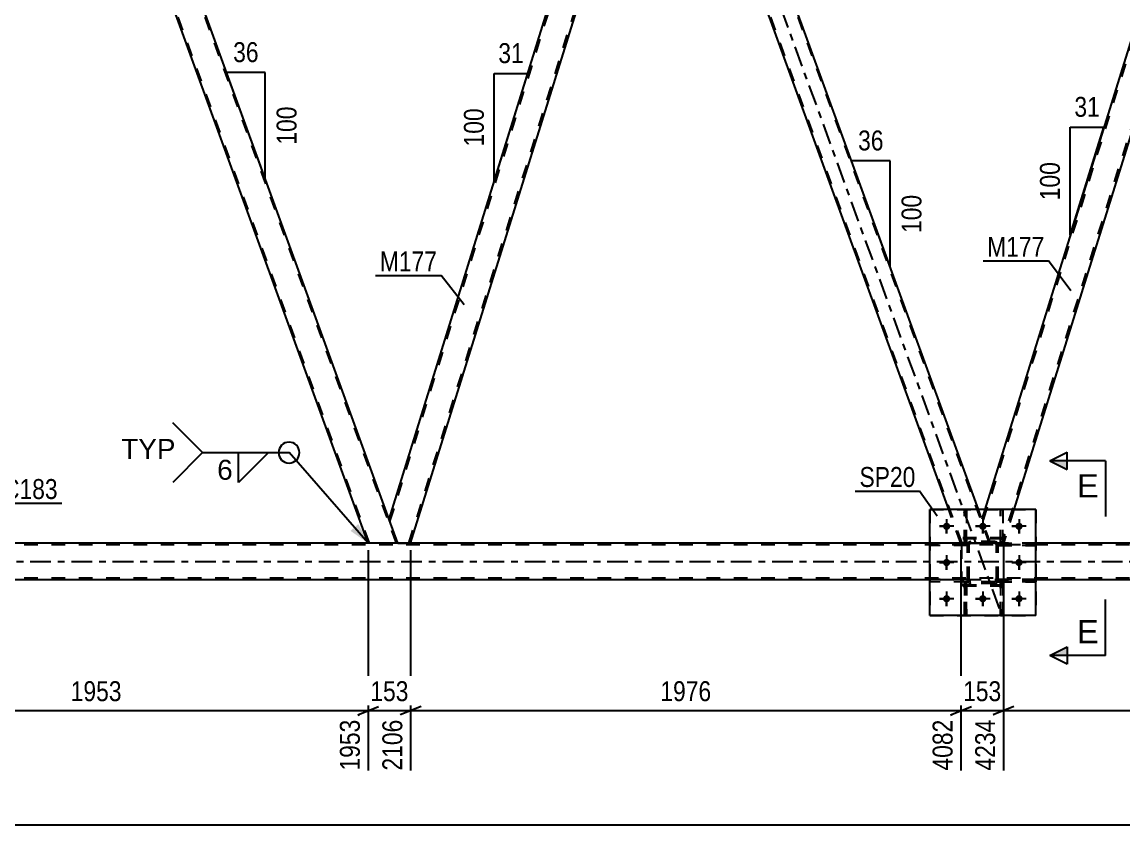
# Model space of a CAD drawing. Header units: millimetres. Extents: x -80 to 761, y -429 to 165.
# Drawn here: x 65 to 223.2, y -163.7 to -48.4 of the extents above; entities that cross this region are included whole.
import ezdxf

# ---------------------------------------------------------------- set-up
doc = ezdxf.new("R2010")
doc.units = ezdxf.units.MM
doc.linetypes.add('DXK_LINE_DOT2', pattern=[3.9198, 1.9599, -1.9599])
doc.linetypes.add('DXK_LINE_DOT3', pattern=[5.9187, 2.979, -0.9799, 0.9799, -0.9799])
doc.styles.add('Arial', font='ARIAL.TTF', dxfattribs={"height": 0.2})
doc.styles.add('Arial Narrow', font='ARIALN.TTF', dxfattribs={"height": 0.2})

# ---------------------------------------------------------------- blocks, each defined once
blk = doc.blocks.new('Part-814185468-3757 - 3674')
at = {"color": 7, "linetype": 'DXK_LINE_DOT2'}
for p, q in [((200.39, -133.6), (200.39, -128.77)), ((200.39, -128.77), (200.71, -128.77)), ((200.39, -129.37), (200.71, -129.37)), ((200.71, -128.77), (200.71, -133.6)), ((200.71, -133.6), (200.39, -133.6))]:
    blk.add_line(p, q, dxfattribs=at)
blk = doc.blocks.new('Part-814185468-3805 - 3674')
at = {"color": 2, "linetype": 'Continuous'}
for p, q in [((210.63, -118.4), (195.43, -118.4)), ((195.43, -133.6), (195.43, -118.4)), ((210.63, -133.6), (210.63, -118.4)), ((210.63, -133.6), (195.43, -133.6))]:
    blk.add_line(p, q, dxfattribs=at)
blk = doc.blocks.new('Part-814185468-3806 - 3674')
at = {"color": 7, "linetype": 'DXK_LINE_DOT2'}
for p, q in [((195.43, -118.4), (210.63, -118.4)), ((195.43, -118.4), (195.43, -133.6)), ((210.63, -118.4), (210.63, -133.6)), ((195.43, -133.6), (210.63, -133.6))]:
    blk.add_line(p, q, dxfattribs=at)
blk = doc.blocks.new('Part-814185468-3742 - 3674')
at = {"color": 7, "linetype": 'DXK_LINE_DOT2'}
for p, q in [((200.83, -123.24), (195.43, -123.24)), ((195.43, -123.56), (195.43, -123.24)), ((200.23, -123.56), (200.23, -123.24)), ((200.83, -123.24), (200.83, -123.56)), ((200.83, -123.56), (195.43, -123.56))]:
    blk.add_line(p, q, dxfattribs=at)
blk = doc.blocks.new('Part-814185468-3763 - 3674')
at = {"color": 7, "linetype": 'DXK_LINE_DOT2'}
for p, q in [((200.39, -123.25), (200.39, -118.4)), ((200.39, -118.4), (200.71, -118.4)), ((200.71, -118.4), (200.71, -123.25)), ((200.39, -122.65), (200.71, -122.65)), ((200.71, -123.25), (200.39, -123.25))]:
    blk.add_line(p, q, dxfattribs=at)
blk = doc.blocks.new('Part-814185468-3710 - 3674')
at = {"color": 7, "linetype": 'DXK_LINE_DOT2'}
for p, q in [((205.91, -128.77), (205.59, -128.77)), ((205.59, -128.77), (205.59, -133.6)), ((205.59, -129.37), (205.91, -129.37)), ((205.91, -133.6), (205.91, -128.77)), ((205.59, -133.6), (205.91, -133.6))]:
    blk.add_line(p, q, dxfattribs=at)
blk = doc.blocks.new('Part-814185468-3713 - 3674')
at = {"color": 2, "linetype": 'Continuous'}
for p, q in [((200.39, -118.4), (200.39, -118.4)), ((200.71, -118.4), (200.39, -118.4)), ((200.71, -118.4), (200.71, -118.4))]:
    blk.add_line(p, q, dxfattribs=at)
at = {"color": 7, "linetype": 'DXK_LINE_DOT2'}
for p, q in [((200.39, -123.25), (200.39, -118.4)), ((200.71, -123.25), (200.71, -118.4)), ((200.39, -122.65), (200.71, -122.65)), ((200.71, -123.25), (200.39, -123.25))]:
    blk.add_line(p, q, dxfattribs=at)
blk = doc.blocks.new('Part-814185468-3785 - 3674')
at = {"color": 7, "linetype": 'DXK_LINE_DOT2'}
for p, q in [((210.63, -128.44), (205.23, -128.44)), ((205.23, -128.44), (205.23, -128.76)), ((205.23, -128.76), (210.63, -128.76)), ((205.83, -128.76), (205.83, -128.44)), ((210.63, -128.76), (210.63, -128.44))]:
    blk.add_line(p, q, dxfattribs=at)
blk = doc.blocks.new('Part-814185468-3788 - 3674')
at = {"color": 7, "linetype": 'DXK_LINE_DOT2'}
for p, q in [((205.59, -123.25), (205.59, -118.4)), ((205.59, -118.4), (205.91, -118.4)), ((205.91, -118.4), (205.91, -123.25)), ((205.59, -122.65), (205.91, -122.65)), ((205.91, -123.25), (205.59, -123.25))]:
    blk.add_line(p, q, dxfattribs=at)
blk = doc.blocks.new('Part-814185468-3914 - 3674')
at = {"color": 2, "linetype": 'Continuous'}
for p, q in [((195.43, -123.22), (36.63, -123.22)), ((365.7, -123.22), (210.63, -123.22)), ((195.43, -128.5), (36.63, -128.5)), ((365.7, -128.5), (210.63, -128.5))]:
    blk.add_line(p, q, dxfattribs=at)
at = {"color": 7, "linetype": 'DXK_LINE_DOT2'}
for p, q in [((210.63, -123.22), (195.43, -123.22)), ((651.37, -123.46), (36.63, -123.46)), ((651.37, -128.26), (36.63, -128.26)), ((210.63, -128.5), (195.43, -128.5))]:
    blk.add_line(p, q, dxfattribs=at)
at = {"color": 7, "linetype": 'DXK_LINE_DOT3'}
blk.add_line((36.63, -125.86), (651.37, -125.86), dxfattribs=at)
blk = doc.blocks.new('Part-814185468-3729 - 3674')
at = {"color": 7, "linetype": 'DXK_LINE_DOT2'}
for p, q in [((200.83, -123.48), (200.87, -123.3)), ((200.87, -123.3), (200.83, -123.48)), ((201.09, -123.39), (201.14, -123.31)), ((201.13, -123.04), (201.31, -123)), ((201.31, -123), (201.13, -123.04)), ((201.14, -123.31), (201.22, -123.26)), ((201.22, -123.26), (201.31, -123.24)), ((204.75, -123), (201.31, -123)), ((201.31, -123.24), (204.75, -123.24)), ((204.75, -123), (204.94, -123.04)), ((204.94, -123.04), (204.75, -123)), ((204.75, -123.24), (204.85, -123.26)), ((204.85, -123.26), (204.92, -123.31)), ((204.92, -123.31), (204.98, -123.39)), ((205.2, -123.3), (205.23, -123.48)), ((205.23, -123.48), (205.2, -123.3)), ((200.83, -128.52), (200.83, -123.48)), ((201.07, -123.48), (201.09, -123.39)), ((201.07, -128.52), (201.07, -123.48)), ((204.98, -123.39), (204.99, -123.48)), ((204.99, -128.52), (204.99, -123.48)), ((205.23, -128.52), (205.23, -123.48)), ((200.87, -128.71), (200.83, -128.52)), ((200.83, -128.52), (200.87, -128.71)), ((201.09, -128.62), (201.07, -128.52)), ((201.14, -128.69), (201.09, -128.62)), ((201.31, -129), (201.13, -128.97)), ((201.13, -128.97), (201.31, -129)), ((201.22, -128.75), (201.14, -128.69)), ((201.31, -128.76), (201.22, -128.75)), ((204.75, -128.76), (201.31, -128.76)), ((204.75, -129), (201.31, -129)), ((204.85, -128.75), (204.75, -128.76)), ((204.94, -128.97), (204.75, -129)), ((204.75, -129), (204.94, -128.97)), ((204.92, -128.69), (204.85, -128.75)), ((204.98, -128.62), (204.92, -128.69)), ((204.99, -128.52), (204.98, -128.62)), ((205.23, -128.52), (205.2, -128.71)), ((205.2, -128.71), (205.23, -128.52))]:
    blk.add_line(p, q, dxfattribs=at)
at = {"color": 7, "linetype": 'DXK_LINE_DOT3'}
blk.add_line((203.03, -126), (203.03, -126), dxfattribs=at)
at = {"color": 7, "linetype": 'DXK_LINE_DOT2'}
for centre, start, end in [((201.31, -123.48), 112.5, 157.5), ((201.31, -123.48), 112.5, 157.5), ((204.75, -123.48), 22.5, 67.5), ((204.75, -123.48), 22.5, 67.5), ((201.31, -128.52), 202.5, 247.5), ((201.31, -128.52), 202.5, 247.5), ((204.75, -128.52), 292.5, 337.5), ((204.75, -128.52), 292.5, 337.5)]:
    blk.add_arc(centre, 0.48, start, end, dxfattribs=at)
blk = doc.blocks.new('Part-814185468-3732 - 3674')
at = {"color": 7, "linetype": 'DXK_LINE_DOT2'}
for p, q in [((200.83, -123.24), (195.43, -123.24)), ((195.43, -123.24), (195.43, -123.56)), ((200.23, -123.56), (200.23, -123.24)), ((200.83, -123.56), (200.83, -123.24)), ((200.83, -123.56), (195.43, -123.56))]:
    blk.add_line(p, q, dxfattribs=at)
blk = doc.blocks.new('Part-814185468-3799 - 3674')
at = {"color": 7, "linetype": 'DXK_LINE_DOT2'}
for p, q in [((200.71, -128.77), (200.39, -128.77)), ((200.39, -128.77), (200.39, -133.6)), ((200.39, -129.37), (200.71, -129.37)), ((200.71, -133.6), (200.71, -128.77)), ((200.39, -133.6), (200.71, -133.6))]:
    blk.add_line(p, q, dxfattribs=at)
blk = doc.blocks.new('Part-814185468-3735 - 3674')
at = {"color": 7, "linetype": 'DXK_LINE_DOT2'}
for p, q in [((200.83, -128.44), (195.43, -128.44)), ((195.43, -128.44), (195.43, -128.76)), ((200.83, -128.76), (195.43, -128.76)), ((200.23, -128.76), (200.23, -128.44)), ((200.83, -128.76), (200.83, -128.44))]:
    blk.add_line(p, q, dxfattribs=at)
blk = doc.blocks.new('Part-814185468-3739 - 3674')
at = {"color": 7, "linetype": 'DXK_LINE_DOT2'}
for p, q in [((205.23, -128.76), (205.23, -128.44)), ((205.23, -128.44), (210.63, -128.44)), ((210.63, -128.76), (205.23, -128.76)), ((205.83, -128.76), (205.83, -128.44)), ((210.63, -128.44), (210.63, -128.76))]:
    blk.add_line(p, q, dxfattribs=at)
blk = doc.blocks.new('Part-814185468-3745 - 3674')
at = {"color": 7, "linetype": 'DXK_LINE_DOT2'}
for p, q in [((200.83, -128.44), (195.43, -128.44)), ((195.43, -128.76), (195.43, -128.44)), ((200.83, -128.76), (195.43, -128.76)), ((200.23, -128.76), (200.23, -128.44)), ((200.83, -128.44), (200.83, -128.76))]:
    blk.add_line(p, q, dxfattribs=at)
blk = doc.blocks.new('Part-814185468-3748 - 3674')
at = {"color": 2, "linetype": 'Continuous'}
for p, q in [((205.59, -118.4), (205.59, -118.4)), ((205.91, -118.4), (205.59, -118.4)), ((205.91, -118.4), (205.91, -118.4))]:
    blk.add_line(p, q, dxfattribs=at)
at = {"color": 7, "linetype": 'DXK_LINE_DOT2'}
for p, q in [((205.59, -123.25), (205.59, -118.4)), ((205.91, -123.25), (205.91, -118.4)), ((205.59, -122.65), (205.91, -122.65)), ((205.91, -123.25), (205.59, -123.25))]:
    blk.add_line(p, q, dxfattribs=at)
blk = doc.blocks.new('Bolt-814185468-3886 - 3674')
at = {"linetype": 'Continuous'}
for points in [[(198.35, -120.8, -1), (197.31, -120.8, -1)], [(203.55, -120.8, -1), (202.51, -120.8, -1)], [(208.75, -120.8, -1), (207.71, -120.8, -1)], [(198.35, -126, -1), (197.31, -126, -1)], [(208.75, -126, -1), (207.71, -126, -1)], [(198.35, -131.2, -1), (197.31, -131.2, -1)], [(203.55, -131.2, -1), (202.51, -131.2, -1)], [(208.75, -131.2, -1), (207.71, -131.2, -1)]]:
    blk.add_hatch(color=1, dxfattribs=at).paths.add_polyline_path(points)
at = {"color": 1, "linetype": 'Continuous'}
for p, q in [((197.83, -119.76), (197.83, -121.84)), ((203.03, -119.76), (203.03, -121.84)), ((208.23, -119.76), (208.23, -121.84)), ((198.87, -120.8), (196.79, -120.8)), ((204.07, -120.8), (201.99, -120.8)), ((209.27, -120.8), (207.19, -120.8)), ((198.87, -126), (196.79, -126)), ((197.83, -124.96), (197.83, -127.04)), ((209.27, -126), (207.19, -126)), ((208.23, -124.96), (208.23, -127.04)), ((198.87, -131.2), (196.79, -131.2)), ((197.83, -130.16), (197.83, -132.24)), ((204.07, -131.2), (201.99, -131.2)), ((203.03, -130.16), (203.03, -132.24)), ((209.27, -131.2), (207.19, -131.2)), ((208.23, -130.16), (208.23, -132.24))]:
    blk.add_line(p, q, dxfattribs=at)
blk = doc.blocks.new('Part-814185468-3776 - 3674')
at = {"color": 7, "linetype": 'DXK_LINE_DOT2'}
for p, q in [((205.23, -123.56), (205.23, -123.24)), ((205.23, -123.24), (210.63, -123.24)), ((205.83, -123.56), (205.83, -123.24)), ((210.63, -123.24), (210.63, -123.56)), ((210.63, -123.56), (205.23, -123.56))]:
    blk.add_line(p, q, dxfattribs=at)
blk = doc.blocks.new('Part-814185468-3782 - 3674')
at = {"color": 7, "linetype": 'DXK_LINE_DOT2'}
for p, q in [((210.63, -123.24), (205.23, -123.24)), ((205.23, -123.24), (205.23, -123.56)), ((205.83, -123.56), (205.83, -123.24)), ((210.63, -123.56), (210.63, -123.24)), ((205.23, -123.56), (210.63, -123.56))]:
    blk.add_line(p, q, dxfattribs=at)
blk = doc.blocks.new('Part-814185468-3807 - 3674')
at = {"color": 7, "linetype": 'DXK_LINE_DOT2'}
for p, q in [((200.83, -123.48), (200.87, -123.3)), ((200.87, -123.3), (200.83, -123.48)), ((201.09, -123.39), (201.14, -123.31)), ((201.13, -123.04), (201.31, -123)), ((201.31, -123), (201.13, -123.04)), ((201.14, -123.31), (201.22, -123.26)), ((201.22, -123.26), (201.31, -123.24)), ((204.75, -123), (201.31, -123)), ((201.31, -123.24), (204.75, -123.24)), ((204.75, -123), (204.94, -123.04)), ((204.94, -123.04), (204.75, -123)), ((204.75, -123.24), (204.85, -123.26)), ((204.85, -123.26), (204.92, -123.31)), ((204.92, -123.31), (204.98, -123.39)), ((205.2, -123.3), (205.23, -123.48)), ((205.23, -123.48), (205.2, -123.3)), ((200.83, -128.52), (200.83, -123.48)), ((201.07, -123.48), (201.09, -123.39)), ((201.07, -128.52), (201.07, -123.48)), ((204.98, -123.39), (204.99, -123.48)), ((204.99, -128.52), (204.99, -123.48)), ((205.23, -128.52), (205.23, -123.48)), ((200.87, -128.71), (200.83, -128.52)), ((200.83, -128.52), (200.87, -128.71)), ((201.09, -128.62), (201.07, -128.52)), ((201.14, -128.69), (201.09, -128.62)), ((201.31, -129), (201.13, -128.97)), ((201.13, -128.97), (201.31, -129)), ((201.22, -128.75), (201.14, -128.69)), ((201.31, -128.76), (201.22, -128.75)), ((204.75, -128.76), (201.31, -128.76)), ((204.75, -129), (201.31, -129)), ((204.85, -128.75), (204.75, -128.76)), ((204.94, -128.97), (204.75, -129)), ((204.75, -129), (204.94, -128.97)), ((204.92, -128.69), (204.85, -128.75)), ((204.98, -128.62), (204.92, -128.69)), ((204.99, -128.52), (204.98, -128.62)), ((205.23, -128.52), (205.2, -128.71)), ((205.2, -128.71), (205.23, -128.52))]:
    blk.add_line(p, q, dxfattribs=at)
at = {"color": 7, "linetype": 'DXK_LINE_DOT3'}
blk.add_line((203.03, -126), (203.03, -126), dxfattribs=at)
at = {"color": 7, "linetype": 'DXK_LINE_DOT2'}
for centre, start, end in [((201.31, -123.48), 112.5, 157.5), ((201.31, -123.48), 112.5, 157.5), ((204.75, -123.48), 22.5, 67.5), ((204.75, -123.48), 22.5, 67.5), ((201.31, -128.52), 202.5, 247.5), ((201.31, -128.52), 202.5, 247.5), ((204.75, -128.52), 292.5, 337.5), ((204.75, -128.52), 292.5, 337.5)]:
    blk.add_arc(centre, 0.48, start, end, dxfattribs=at)
blk = doc.blocks.new('Part-814185468-3808 - 3674')
at = {"color": 7, "linetype": 'DXK_LINE_DOT2'}
for p, q in [((206.03, -122.6), (200.03, -122.6)), ((200.03, -129.4), (200.03, -122.6)), ((206.03, -129.4), (206.03, -122.6)), ((206.03, -129.4), (200.03, -129.4))]:
    blk.add_line(p, q, dxfattribs=at)
blk = doc.blocks.new('Part-814185468-3823 - 3674')
at = {"color": 7, "linetype": 'DXK_LINE_DOT2'}
for p, q in [((70.64, -2), (70.66, -2)), ((74.69, -2), (70.64, -2)), ((70.64, -2), (70.78, -2.4)), ((114.93, -123.22), (70.81, -2)), ((118.85, -123.22), (74.73, -2)), ((119.02, -123.22), (117.77, -119.8)), ((119.02, -123.22), (114.76, -123.22))]:
    blk.add_line(p, q, dxfattribs=at)
at = {"color": 2, "linetype": 'Continuous'}
for p, q in [((114.76, -123.22), (70.78, -2.4)), ((74.69, -2), (74.65, -2)), ((74.9, -2), (74.69, -2)), ((117.77, -119.8), (74.9, -2))]:
    blk.add_line(p, q, dxfattribs=at)
blk = doc.blocks.new('Part-814185468-3891 - 3674')
at = {"color": 7, "linetype": 'DXK_LINE_DOT2'}
for p, q in [((239.84, -2), (203.02, -120.12)), ((242.32, -5.88), (205.74, -123.22)), ((242.45, -6.25), (242.44, -6.2)), ((242.45, -6.25), (242.44, -6.2)), ((203.31, -118.4), (202.89, -119.75)), ((207.5, -118.4), (206, -123.22)), ((204.15, -123.22), (202.89, -119.75)), ((206, -123.22), (204.15, -123.22))]:
    blk.add_line(p, q, dxfattribs=at)
at = {"color": 2, "linetype": 'Continuous'}
for p, q in [((239.59, -2), (203.31, -118.4)), ((240.91, -2), (239.59, -2)), ((242.44, -6.2), (240.91, -2)), ((242.45, -6.25), (207.5, -118.4))]:
    blk.add_line(p, q, dxfattribs=at)
blk = doc.blocks.new('Part-814185468-3896 - 3674')
at = {"color": 7, "linetype": 'DXK_LINE_DOT3'}
blk.add_line((205.44, -132.62), (154.48, 7.4), dxfattribs=at)
at = {"color": 2, "linetype": 'Continuous'}
for p, q in [((160.03, -2), (155.77, -2)), ((202.4, -118.4), (160.03, -2)), ((198.14, -118.4), (157.3, -6.2))]:
    blk.add_line(p, q, dxfattribs=at)
at = {"color": 7, "linetype": 'DXK_LINE_DOT2'}
for p, q in [((155.77, -2), (157.3, -6.2)), ((200.06, -123.22), (155.94, -2)), ((203.98, -123.22), (159.86, -2)), ((199.89, -123.22), (198.14, -118.4)), ((204.15, -123.22), (202.4, -118.4)), ((204.15, -123.22), (199.89, -123.22))]:
    blk.add_line(p, q, dxfattribs=at)
blk = doc.blocks.new('Part-814185468-3901 - 3674')
at = {"color": 2, "linetype": 'Continuous'}
for p, q in [((117.75, -119.75), (154.46, -2)), ((155.77, -2), (154.46, -2)), ((157.3, -6.2), (155.77, -2)), ((120.86, -123.22), (157.32, -6.25)), ((119.02, -123.22), (117.77, -119.8))]:
    blk.add_line(p, q, dxfattribs=at)
at = {"color": 7, "linetype": 'DXK_LINE_DOT2'}
for p, q in [((117.89, -120.12), (154.71, -2)), ((120.61, -123.22), (157.18, -5.88)), ((157.32, -6.25), (157.3, -6.2)), ((157.32, -6.25), (157.3, -6.2)), ((117.77, -119.8), (117.75, -119.75)), ((119.02, -123.22), (120.86, -123.22))]:
    blk.add_line(p, q, dxfattribs=at)
blk = doc.blocks.new('Part-814185468-3919 - 3674')
at = {"color": 7, "linetype": 'DXK_LINE_DOT2'}
for p, q in [((206.03, -122.47), (200.03, -122.47)), ((200.03, -129.27), (200.03, -122.47)), ((206.03, -129.27), (206.03, -122.47)), ((206.03, -129.27), (200.03, -129.27))]:
    blk.add_line(p, q, dxfattribs=at)
blk = doc.blocks.new('Part-814185468-3963 - 3674')
at = {"color": 7, "linetype": 'DXK_LINE_DOT2'}
for p, q in [((205.59, -133.6), (205.59, -128.77)), ((205.59, -128.77), (205.91, -128.77)), ((205.59, -129.37), (205.91, -129.37)), ((205.91, -128.77), (205.91, -133.6)), ((205.91, -133.6), (205.59, -133.6))]:
    blk.add_line(p, q, dxfattribs=at)
blk = doc.blocks.new('Bolt-814185468-3992 - 3674')
at = {"color": 1, "linetype": 'Continuous'}
for p, q in [((197.83, -119.76), (197.83, -120.46)), ((203.03, -119.76), (203.03, -120.46)), ((208.23, -119.76), (208.23, -120.46)), ((196.79, -120.8), (197.49, -120.8)), ((197.83, -121.84), (197.83, -121.15)), ((198.87, -120.8), (198.18, -120.8)), ((201.99, -120.8), (202.69, -120.8)), ((203.03, -121.84), (203.03, -121.15)), ((204.07, -120.8), (203.38, -120.8)), ((207.19, -120.8), (207.89, -120.8)), ((208.23, -121.84), (208.23, -121.15)), ((209.27, -120.8), (208.58, -120.8)), ((196.79, -126), (197.49, -126)), ((197.83, -124.96), (197.83, -125.66)), ((197.83, -127.04), (197.83, -126.35)), ((198.87, -126), (198.18, -126)), ((207.19, -126), (207.89, -126)), ((208.23, -124.96), (208.23, -125.66)), ((208.23, -127.04), (208.23, -126.35)), ((209.27, -126), (208.58, -126)), ((196.79, -131.2), (197.49, -131.2)), ((197.83, -130.16), (197.83, -130.86)), ((198.87, -131.2), (198.18, -131.2)), ((201.99, -131.2), (202.69, -131.2)), ((203.03, -130.16), (203.03, -130.86)), ((204.07, -131.2), (203.38, -131.2)), ((207.19, -131.2), (207.89, -131.2)), ((208.23, -130.16), (208.23, -130.86)), ((209.27, -131.2), (208.58, -131.2)), ((197.83, -132.24), (197.83, -131.55)), ((203.03, -132.24), (203.03, -131.55)), ((208.23, -132.24), (208.23, -131.55))]:
    blk.add_line(p, q, dxfattribs=at)
blk = doc.blocks.new('StraightDimension-814185468-4522 - 3674')
at = {"color": 7, "linetype": 'Continuous'}
for p, q in [((120.86, -124.22), (120.86, -155.86)), ((199.89, -124.22), (199.89, -155.86)), ((122.36, -146.65), (119.36, -147.85)), ((198.39, -147.85), (201.39, -146.65)), ((120.86, -147.25), (199.89, -147.25))]:
    blk.add_line(p, q, dxfattribs=at)
at = {"color": 0}
blk.add_wipeout([(164.63, -146.5), (164.63, -142.3), (156.12, -142.3), (156.12, -146.5)], dxfattribs=at)
at = {"color": 0, "linetype": 'Continuous'}
blk.add_wipeout([(199.29, -147.95), (195.09, -147.95), (195.09, -156.46), (199.29, -156.46)], dxfattribs=at)
at = {"color": 3, "style": 'Arial Narrow'}
blk.add_text('1976', height=2.863, dxfattribs=at).set_placement((156.72, -145.9))
at = {"color": 3, "linetype": 'Continuous', "style": 'Arial Narrow'}
blk.add_text('4082', height=2.863, rotation=90.0002, dxfattribs=at).set_placement((198.69, -155.86))
blk = doc.blocks.new('AngleDimension-814185468-9794 - 3674')
at = {"color": 7, "linetype": 'Continuous'}
for p, q in [((132.87, -55.8), (137.69, -55.8)), ((132.87, -71.26), (137.69, -55.8)), ((132.87, -71.26), (132.87, -55.8)), ((133.82, -68.21), (137.69, -55.8))]:
    blk.add_line(p, q, dxfattribs=at)
at = {"color": 0}
for points in [[(137.7, -54.9), (137.7, -50.7), (132.85, -50.7), (132.85, -54.9)], [(131.97, -60.19), (127.77, -60.19), (127.77, -66.87), (131.97, -66.87)]]:
    blk.add_wipeout(points, dxfattribs=at)
at = {"color": 3, "style": 'Arial Narrow'}
blk.add_text('31', height=2.863, dxfattribs=at).set_placement((133.45, -54.3))
blk.add_text('100', height=2.863, rotation=90.0002, dxfattribs=at).set_placement((131.37, -66.27))
blk = doc.blocks.new('StraightDimension-814185468-4489 - 3674')
at = {"color": 7, "linetype": 'Continuous'}
for p, q in [((114.76, -124.22), (114.76, -155.86)), ((36.63, -129.5), (36.63, -150.38)), ((38.13, -146.65), (35.13, -147.85)), ((113.26, -147.85), (116.26, -146.65)), ((36.63, -147.25), (114.76, -147.25))]:
    blk.add_line(p, q, dxfattribs=at)
at = {"color": 0}
blk.add_wipeout([(79.95, -146.5), (79.95, -142.3), (71.44, -142.3), (71.44, -146.5)], dxfattribs=at)
at = {"color": 0, "linetype": 'Continuous'}
for points in [[(36.03, -147.95), (31.83, -147.95), (31.83, -150.98), (36.03, -150.98)], [(114.16, -147.95), (109.96, -147.95), (109.96, -156.46), (114.16, -156.46)]]:
    blk.add_wipeout(points, dxfattribs=at)
at = {"color": 3, "style": 'Arial Narrow'}
blk.add_text('1953', height=2.863, dxfattribs=at).set_placement((72.04, -145.9))
at = {"color": 3, "linetype": 'Continuous', "style": 'Arial Narrow'}
for s, height, p in [('0', 2.86, (35.43, -150.38)), ('1953', 2.863, (113.56, -155.86))]:
    blk.add_text(s, height=height, rotation=90.0002, dxfattribs=at).set_placement(p)
blk = doc.blocks.new('StraightDimension-814185468-4541 - 3674')
at = {"color": 7, "linetype": 'Continuous'}
for p, q in [((199.89, -124.22), (199.89, -155.86)), ((206, -124.22), (206, -155.86)), ((198.39, -147.85), (201.39, -146.65)), ((207.5, -146.65), (204.5, -147.85)), ((199.89, -147.25), (206, -147.25))]:
    blk.add_line(p, q, dxfattribs=at)
at = {"color": 0}
blk.add_wipeout([(206.29, -146.5), (206.29, -142.3), (199.6, -142.3), (199.6, -146.5)], dxfattribs=at)
at = {"color": 0, "linetype": 'Continuous'}
blk.add_wipeout([(205.4, -147.95), (201.2, -147.95), (201.2, -156.46), (205.4, -156.46)], dxfattribs=at)
at = {"color": 3, "style": 'Arial Narrow'}
blk.add_text('153', height=2.863, dxfattribs=at).set_placement((200.2, -145.9))
at = {"color": 3, "linetype": 'Continuous', "style": 'Arial Narrow'}
blk.add_text('4234', height=2.863, rotation=90.0002, dxfattribs=at).set_placement((204.8, -155.86))
blk = doc.blocks.new('StraightDimension-814185468-4501 - 3674')
at = {"color": 7, "linetype": 'Continuous'}
for p, q in [((114.76, -124.22), (114.76, -155.86)), ((120.86, -124.22), (120.86, -155.86)), ((113.26, -147.85), (116.26, -146.65)), ((122.36, -146.65), (119.36, -147.85)), ((114.76, -147.25), (120.86, -147.25))]:
    blk.add_line(p, q, dxfattribs=at)
at = {"color": 0}
blk.add_wipeout([(121.15, -146.5), (121.15, -142.3), (114.47, -142.3), (114.47, -146.5)], dxfattribs=at)
at = {"color": 0, "linetype": 'Continuous'}
blk.add_wipeout([(120.26, -147.95), (116.06, -147.95), (116.06, -156.46), (120.26, -156.46)], dxfattribs=at)
at = {"color": 3, "style": 'Arial Narrow'}
blk.add_text('153', height=2.863, dxfattribs=at).set_placement((115.07, -145.9))
at = {"color": 3, "linetype": 'Continuous', "style": 'Arial Narrow'}
blk.add_text('2106', height=2.863, rotation=90.0002, dxfattribs=at).set_placement((119.66, -155.86))
blk = doc.blocks.new('StraightDimension-814185468-4560 - 3674')
at = {"color": 7, "linetype": 'Continuous'}
for p, q in [((206, -124.22), (206, -155.86)), ((285.03, -124.22), (285.03, -155.86)), ((207.5, -146.65), (204.5, -147.85)), ((283.53, -147.85), (286.53, -146.65)), ((206, -147.25), (285.03, -147.25))]:
    blk.add_line(p, q, dxfattribs=at)
at = {"color": 0}
blk.add_wipeout([(249.77, -146.5), (249.77, -142.3), (241.26, -142.3), (241.26, -146.5)], dxfattribs=at)
at = {"color": 0, "linetype": 'Continuous'}
blk.add_wipeout([(284.43, -147.95), (280.23, -147.95), (280.23, -156.46), (284.43, -156.46)], dxfattribs=at)
at = {"color": 3, "style": 'Arial Narrow'}
blk.add_text('1976', height=2.863, dxfattribs=at).set_placement((241.86, -145.9))
at = {"color": 3, "linetype": 'Continuous', "style": 'Arial Narrow'}
blk.add_text('6210', height=2.863, rotation=90.0002, dxfattribs=at).set_placement((283.83, -155.86))
blk = doc.blocks.new('StraightDimension-814185468-4713 - 3674')
at = {"color": 7, "linetype": 'Continuous'}
blk.add_line((-0.64, -163.67), (662.23, -163.67), dxfattribs=at)
blk = doc.blocks.new('AngleDimension-814185468-9780 - 3674')
at = {"color": 7, "linetype": 'Continuous'}
for p, q in [((99.34, -69.16), (94.43, -55.66)), ((99.97, -55.66), (94.43, -55.66)), ((99.97, -70.88), (94.43, -55.66)), ((99.97, -70.88), (99.97, -55.66))]:
    blk.add_line(p, q, dxfattribs=at)
at = {"color": 0}
for points in [[(99.62, -54.76), (99.62, -50.56), (94.77, -50.56), (94.77, -54.76)], [(105.07, -59.93), (100.87, -59.93), (100.87, -66.61), (105.07, -66.61)]]:
    blk.add_wipeout(points, dxfattribs=at)
at = {"color": 3, "style": 'Arial Narrow'}
blk.add_text('36', height=2.863, dxfattribs=at).set_placement((95.37, -54.16))
blk.add_text('100', height=2.863, rotation=90.0002, dxfattribs=at).set_placement((104.47, -66.01))
blk = doc.blocks.new('AngleDimension-814185468-9808 - 3674')
at = {"color": 7, "linetype": 'Continuous'}
for p, q in [((187.57, -77.66), (184.18, -68.34)), ((189.72, -68.34), (184.18, -68.34)), ((189.72, -83.56), (184.18, -68.34)), ((189.72, -83.56), (189.72, -68.34))]:
    blk.add_line(p, q, dxfattribs=at)
at = {"color": 0}
for points in [[(189.37, -67.44), (189.37, -63.24), (184.52, -63.24), (184.52, -67.44)], [(194.82, -72.61), (190.62, -72.61), (190.62, -79.29), (194.82, -79.29)]]:
    blk.add_wipeout(points, dxfattribs=at)
at = {"color": 3, "style": 'Arial Narrow'}
blk.add_text('36', height=2.863, dxfattribs=at).set_placement((185.12, -66.84))
blk.add_text('100', height=2.863, rotation=90.0002, dxfattribs=at).set_placement((194.22, -78.69))
blk = doc.blocks.new('AngleDimension-814185468-9822 - 3674')
at = {"color": 7, "linetype": 'Continuous'}
for p, q in [((215.6, -63.51), (220.42, -63.51)), ((215.6, -78.98), (220.42, -63.51)), ((215.6, -78.98), (215.6, -63.51)), ((217.72, -72.17), (220.42, -63.51))]:
    blk.add_line(p, q, dxfattribs=at)
at = {"color": 0}
for points in [[(220.43, -62.61), (220.43, -58.41), (215.58, -58.41), (215.58, -62.61)], [(214.7, -67.9), (210.5, -67.9), (210.5, -74.59), (214.7, -74.59)]]:
    blk.add_wipeout(points, dxfattribs=at)
at = {"color": 3, "style": 'Arial Narrow'}
blk.add_text('31', height=2.863, dxfattribs=at).set_placement((216.18, -62.01))
blk.add_text('100', height=2.863, rotation=90.0002, dxfattribs=at).set_placement((214.1, -73.99))
blk = doc.blocks.new('Mark-814185468-3910 - 3674')
at = {"color": 0}
blk.add_wipeout([(70.18, -116.88), (70.18, -113.88), (60.13, -113.88), (60.13, -116.88)], dxfattribs=at)
blk.add_wipeout([(70.18, -116.88), (70.18, -113.88), (60.13, -113.88), (60.13, -116.88)], dxfattribs=at)
at = {"color": 30, "linetype": 'Continuous'}
for p, q in [((54.54, -124.94), (59.53, -117.48)), ((59.53, -117.48), (70.78, -117.48))]:
    blk.add_line(p, q, dxfattribs=at)
at = {"color": 3, "style": 'Arial Narrow'}
blk.add_text('BC183', height=2.863, dxfattribs=at).set_placement((60.13, -116.88))
blk = doc.blocks.new('Mark-814185468-3801 - 3674')
at = {"color": 0}
blk.add_wipeout([(193.36, -115.15), (193.36, -112.15), (185.32, -112.15), (185.32, -115.15)], dxfattribs=at)
blk.add_wipeout([(193.36, -115.15), (193.36, -112.15), (185.32, -112.15), (185.32, -115.15)], dxfattribs=at)
at = {"color": 30, "linetype": 'Continuous'}
for p in [(184.72, -115.75), (196.49, -119.33)]:
    blk.add_line(p, (193.96, -115.75), dxfattribs=at)
at = {"color": 3, "style": 'Arial Narrow'}
blk.add_text('SP20', height=2.863, dxfattribs=at).set_placement((185.32, -115.15))
blk = doc.blocks.new('Mark-814185468-3887 - 3674')
at = {"color": 0}
blk.add_wipeout([(211.88, -82.11), (211.88, -79.11), (203.66, -79.11), (203.66, -82.11)], dxfattribs=at)
blk.add_wipeout([(211.88, -82.11), (211.88, -79.11), (203.66, -79.11), (203.66, -82.11)], dxfattribs=at)
at = {"color": 30, "linetype": 'Continuous'}
for p in [(203.06, -82.71), (215.68, -86.99)]:
    blk.add_line(p, (212.48, -82.71), dxfattribs=at)
at = {"color": 3, "style": 'Arial Narrow'}
blk.add_text('M177', height=2.863, dxfattribs=at).set_placement((203.66, -82.11))
blk = doc.blocks.new('Mark-814185468-3897 - 3674')
at = {"color": 0}
blk.add_wipeout([(124.65, -84.21), (124.65, -81.21), (116.43, -81.21), (116.43, -84.21)], dxfattribs=at)
blk.add_wipeout([(124.65, -84.21), (124.65, -81.21), (116.43, -81.21), (116.43, -84.21)], dxfattribs=at)
at = {"color": 30, "linetype": 'Continuous'}
for p in [(115.83, -84.81), (128.54, -89)]:
    blk.add_line(p, (125.25, -84.81), dxfattribs=at)
at = {"color": 3, "style": 'Arial Narrow'}
blk.add_text('M177', height=2.863, dxfattribs=at).set_placement((116.43, -84.21))
blk = doc.blocks.new('WeldMark-814185468-5320 - 3674')
at = {"linetype": 'Continuous'}
blk.add_hatch(color=30, dxfattribs=at).paths.add_polyline_path([(113.35, -120.47), (114.76, -123.22), (112.22, -121.45)])
at = {"color": 3, "linetype": 'Continuous'}
for q in [(86.69, -105.93), (86.69, -114.51)]:
    blk.add_line((90.97, -110.22), q, dxfattribs=at)
at = {"color": 30, "linetype": 'Continuous'}
blk.add_line((114.76, -123.22), (103.39, -110.22), dxfattribs=at)
at = {"color": 3, "linetype": 'Continuous'}
for start, end in [(90, 270), (270, 90)]:
    blk.add_arc((103.39, -110.22), 1.5, start, end, dxfattribs=at)
at = {"color": 0}
blk.add_wipeout([(95.49, -114.32), (95.49, -110.92), (92.87, -110.92), (92.87, -114.32)], dxfattribs=at)
at = {"color": 30, "linetype": 'Continuous'}
blk.add_line((90.97, -110.22), (103.39, -110.22), dxfattribs=at)
at = {"color": 3, "linetype": 'Continuous'}
for p, q in [((96.15, -110.22), (100.44, -110.22)), ((100.44, -110.22), (96.15, -114.51)), ((96.15, -114.51), (96.15, -110.22))]:
    blk.add_line(p, q, dxfattribs=at)
at = {"color": 3, "style": 'Arial'}
blk.add_text('6', height=2.87, dxfattribs=at).set_placement((93.07, -114.12))
at = {"color": 0, "linetype": 'Continuous'}
blk.add_wipeout([(87.07, -111.12), (87.07, -108.12), (79.3, -108.12), (79.3, -111.12)], dxfattribs=at)
blk.add_wipeout([(87.07, -111.12), (87.07, -108.12), (79.3, -108.12), (79.3, -111.12)], dxfattribs=at)
at = {"color": 3, "linetype": 'Continuous', "style": 'Arial'}
blk.add_text('TYP', height=2.865, dxfattribs=at).set_placement((79.3, -111.12))
blk = doc.blocks.new('SectionMark-814185468-5293 - 3674')
at = {"linetype": 'Continuous'}
for points in [[(215.16, -111.41), (215.16, -112.66), (212.66, -111.41)], [(215.16, -138.08), (215.16, -139.33), (212.66, -139.33)]]:
    blk.add_hatch(color=6, dxfattribs=at).paths.add_polyline_path(points)
at = {"color": 6, "linetype": 'Continuous'}
for p, q in [((212.66, -111.41), (215.16, -110.16)), ((215.16, -112.66), (215.16, -110.16)), ((220.66, -111.41), (212.66, -111.41)), ((212.66, -111.41), (215.16, -112.66)), ((220.66, -111.41), (220.66, -119.41)), ((220.66, -139.33), (220.66, -131.33)), ((212.66, -139.33), (215.16, -138.08)), ((215.16, -138.08), (215.16, -140.58)), ((220.66, -139.33), (212.66, -139.33)), ((215.16, -140.58), (212.66, -139.33))]:
    blk.add_line(p, q, dxfattribs=at)
at = {"color": 0, "linetype": 'Continuous'}
for points in [[(219.66, -116.66), (219.66, -113.16), (216.55, -113.16), (216.55, -116.66)], [(219.66, -137.58), (219.66, -134.08), (216.55, -134.08), (216.55, -137.58)]]:
    blk.add_wipeout(points, dxfattribs=at)
at = {"color": 3, "linetype": 'Continuous', "style": 'Arial'}
for p in [(216.55, -116.66), (216.55, -137.58)]:
    blk.add_text('E', height=3.34, dxfattribs=at).set_placement(p)

msp = doc.modelspace()

# ---------------------------------------------------------------- block references
for name in ['Part-814185468-3896 - 3674', 'Part-814185468-3823 - 3674', 'Part-814185468-3901 - 3674', 'Part-814185468-3891 - 3674', 'Part-814185468-3805 - 3674', 'Part-814185468-3806 - 3674', 'Part-814185468-3763 - 3674', 'Part-814185468-3713 - 3674', 'Part-814185468-3788 - 3674', 'Part-814185468-3748 - 3674', 'Bolt-814185468-3886 - 3674', 'Bolt-814185468-3992 - 3674', 'Part-814185468-3914 - 3674', 'Part-814185468-3742 - 3674', 'Part-814185468-3732 - 3674', 'Part-814185468-3919 - 3674', 'Part-814185468-3808 - 3674', 'Part-814185468-3729 - 3674', 'Part-814185468-3807 - 3674', 'Part-814185468-3776 - 3674', 'Part-814185468-3782 - 3674', 'Part-814185468-3735 - 3674', 'Part-814185468-3745 - 3674', 'Part-814185468-3757 - 3674', 'Part-814185468-3799 - 3674', 'Part-814185468-3785 - 3674', 'Part-814185468-3739 - 3674', 'Part-814185468-3710 - 3674', 'Part-814185468-3963 - 3674']:
    msp.add_blockref(name, (0, 0))

# ---------------------------------------------------------------- next in the draw order: block references
for name in ['AngleDimension-814185468-9794 - 3674', 'StraightDimension-814185468-4489 - 3674', 'StraightDimension-814185468-4522 - 3674']:
    msp.add_blockref(name, (0, 0))

# ---------------------------------------------------------------- next in the draw order: block references
for name in ['StraightDimension-814185468-4501 - 3674', 'StraightDimension-814185468-4541 - 3674']:
    msp.add_blockref(name, (0, 0))

# ---------------------------------------------------------------- next in the draw order: block references
msp.add_blockref('StraightDimension-814185468-4560 - 3674', (0, 0))

# ---------------------------------------------------------------- next in the draw order: block references
msp.add_blockref('StraightDimension-814185468-4713 - 3674', (0, 0))

# ---------------------------------------------------------------- next in the draw order: block references
for name in ['AngleDimension-814185468-9780 - 3674', 'AngleDimension-814185468-9822 - 3674', 'AngleDimension-814185468-9808 - 3674', 'Mark-814185468-3897 - 3674', 'WeldMark-814185468-5320 - 3674', 'SectionMark-814185468-5293 - 3674', 'Mark-814185468-3801 - 3674', 'Mark-814185468-3910 - 3674']:
    msp.add_blockref(name, (0, 0))

# ---------------------------------------------------------------- next in the draw order: block references
msp.add_blockref('Mark-814185468-3887 - 3674', (0, 0))

doc.saveas('drawing.dxf')
